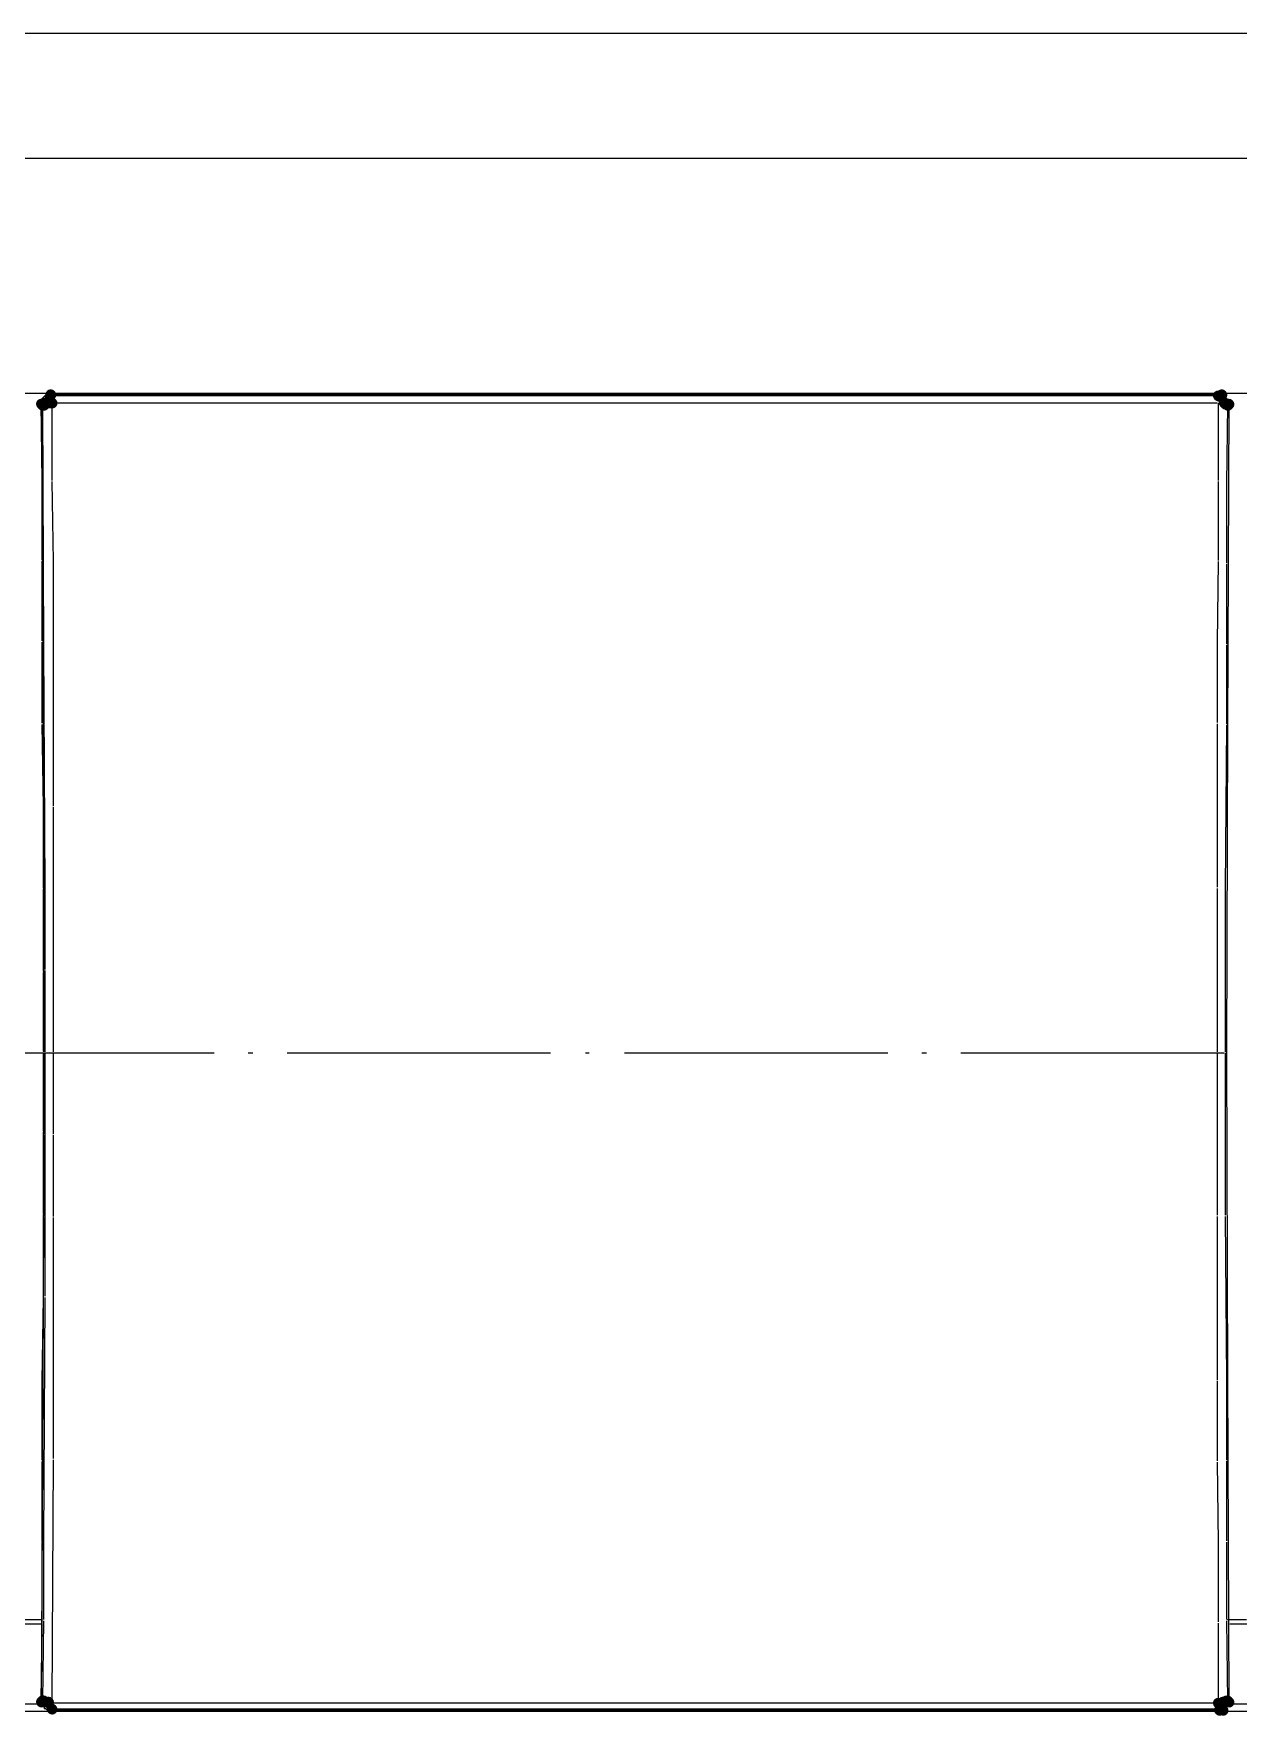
# Model space of a CAD drawing. Header units: millimetres. Extents: x 0 to 297, y 0 to 208.
# Drawn here: x 99.51 to 119.14, y 135.42 to 162.85 of the extents above; entities that cross this region are included whole.
import ezdxf

# ---------------------------------------------------------------- set-up
doc = ezdxf.new("R2010")
doc.units = ezdxf.units.MM

msp = doc.modelspace()

# ---------------------------------------------------------------- hatches: boundary and pattern name
h = msp.add_hatch(color=7)
edge = h.paths.add_edge_path(flags=0)
edge.add_spline(control_points=[(99.692491, 156.873128), (99.658946, 156.906673), (99.604054, 156.906673), (99.570509, 156.873128), (99.536964, 156.839583), (99.536964, 156.784692), (99.570509, 156.751147), (99.570509, 156.751147), (99.576154, 156.745502), (99.576154, 156.745502), (99.609699, 156.711957), (99.66459, 156.711957), (99.698135, 156.745502), (99.73168, 156.779047), (99.73168, 156.833939), (99.698135, 156.867484), (99.698135, 156.867484), (99.692491, 156.873128), (99.692491, 156.873128)], knot_values=[0, 0, 0, 0, 1, 1, 1, 2, 2, 2, 3, 3, 3, 4, 4, 4, 5, 5, 5, 6, 6, 6, 6], degree=3, periodic=1)
h = msp.add_hatch(color=7)
edge = h.paths.add_edge_path(flags=0)
edge.add_spline(control_points=[(99.730591, 156.873128), (99.697046, 156.906673), (99.642154, 156.906673), (99.608609, 156.873128), (99.575064, 156.839583), (99.575064, 156.784692), (99.608609, 156.751147), (99.608609, 156.751147), (99.614254, 156.745502), (99.614254, 156.745502), (99.647799, 156.711957), (99.70269, 156.711957), (99.736235, 156.745502), (99.76978, 156.779047), (99.76978, 156.833939), (99.736235, 156.867484), (99.736235, 156.867484), (99.730591, 156.873128), (99.730591, 156.873128)], knot_values=[0, 0, 0, 0, 1, 1, 1, 2, 2, 2, 3, 3, 3, 4, 4, 4, 5, 5, 5, 6, 6, 6, 6], degree=3, periodic=1)
h = msp.add_hatch(color=7)
edge = h.paths.add_edge_path(flags=0)
edge.add_spline(control_points=[(99.730591, 156.873128), (99.697046, 156.906673), (99.642154, 156.906673), (99.608609, 156.873128), (99.575064, 156.839583), (99.575064, 156.784692), (99.608609, 156.751147), (99.608609, 156.751147), (99.614254, 156.745502), (99.614254, 156.745502), (99.647799, 156.711957), (99.70269, 156.711957), (99.736235, 156.745502), (99.76978, 156.779047), (99.76978, 156.833939), (99.736235, 156.867484), (99.736235, 156.867484), (99.730591, 156.873128), (99.730591, 156.873128)], knot_values=[0, 0, 0, 0, 1, 1, 1, 2, 2, 2, 3, 3, 3, 4, 4, 4, 5, 5, 5, 6, 6, 6, 6], degree=3, periodic=1)
h = msp.add_hatch(color=7)
edge = h.paths.add_edge_path(flags=0)
edge.add_spline(control_points=[(99.730591, 156.873128), (99.697046, 156.906673), (99.642154, 156.906673), (99.608609, 156.873128), (99.575064, 156.839583), (99.575064, 156.784692), (99.608609, 156.751147), (99.608609, 156.751147), (99.614254, 156.745502), (99.614254, 156.745502), (99.647799, 156.711957), (99.70269, 156.711957), (99.736235, 156.745502), (99.76978, 156.779047), (99.76978, 156.833939), (99.736235, 156.867484), (99.736235, 156.867484), (99.730591, 156.873128), (99.730591, 156.873128)], knot_values=[0, 0, 0, 0, 1, 1, 1, 2, 2, 2, 3, 3, 3, 4, 4, 4, 5, 5, 5, 6, 6, 6, 6], degree=3, periodic=1)
h = msp.add_hatch(color=7)
edge = h.paths.add_edge_path(flags=0)
edge.add_spline(control_points=[(99.749994, 156.892178), (99.716449, 156.925723), (99.661557, 156.925723), (99.628012, 156.892178), (99.594467, 156.858633), (99.594467, 156.803742), (99.628012, 156.770197), (99.628012, 156.770197), (99.633656, 156.764552), (99.633656, 156.764552), (99.667201, 156.731007), (99.722093, 156.731007), (99.755638, 156.764552), (99.789183, 156.798097), (99.789183, 156.852989), (99.755638, 156.886534), (99.755638, 156.886534), (99.749994, 156.892178), (99.749994, 156.892178)], knot_values=[0, 0, 0, 0, 1, 1, 1, 2, 2, 2, 3, 3, 3, 4, 4, 4, 5, 5, 5, 6, 6, 6, 6], degree=3, periodic=1)
h = msp.add_hatch(color=7)
edge = h.paths.add_edge_path(flags=0)
edge.add_spline(control_points=[(99.749994, 156.873128), (99.716449, 156.906673), (99.661557, 156.906673), (99.628012, 156.873128), (99.594467, 156.839583), (99.594467, 156.784692), (99.628012, 156.751147), (99.628012, 156.751147), (99.633656, 156.745502), (99.633656, 156.745502), (99.667201, 156.711957), (99.722093, 156.711957), (99.755638, 156.745502), (99.789183, 156.779047), (99.789183, 156.833939), (99.755638, 156.867484), (99.755638, 156.867484), (99.749994, 156.873128), (99.749994, 156.873128)], knot_values=[0, 0, 0, 0, 1, 1, 1, 2, 2, 2, 3, 3, 3, 4, 4, 4, 5, 5, 5, 6, 6, 6, 6], degree=3, periodic=1)
h = msp.add_hatch(color=7)
edge = h.paths.add_edge_path(flags=0)
edge.add_spline(control_points=[(99.769044, 156.892178), (99.735499, 156.925723), (99.680607, 156.925723), (99.647062, 156.892178), (99.613517, 156.858633), (99.613517, 156.803742), (99.647062, 156.770197), (99.647062, 156.770197), (99.652706, 156.764552), (99.652706, 156.764552), (99.686251, 156.731007), (99.741143, 156.731007), (99.774688, 156.764552), (99.808233, 156.798097), (99.808233, 156.852989), (99.774688, 156.886534), (99.774688, 156.886534), (99.769044, 156.892178), (99.769044, 156.892178)], knot_values=[0, 0, 0, 0, 1, 1, 1, 2, 2, 2, 3, 3, 3, 4, 4, 4, 5, 5, 5, 6, 6, 6, 6], degree=3, periodic=1)
h = msp.add_hatch(color=7)
edge = h.paths.add_edge_path(flags=0)
edge.add_spline(control_points=[(99.826546, 156.892178), (99.793001, 156.925723), (99.73811, 156.925723), (99.704565, 156.892178), (99.67102, 156.858633), (99.67102, 156.803742), (99.704565, 156.770197), (99.704565, 156.770197), (99.710209, 156.764552), (99.710209, 156.764552), (99.743754, 156.731007), (99.798646, 156.731007), (99.832191, 156.764552), (99.865736, 156.798097), (99.865736, 156.852989), (99.832191, 156.886534), (99.832191, 156.886534), (99.826546, 156.892178), (99.826546, 156.892178)], knot_values=[0, 0, 0, 0, 1, 1, 1, 2, 2, 2, 3, 3, 3, 4, 4, 4, 5, 5, 5, 6, 6, 6, 6], degree=3, periodic=1)
h = msp.add_hatch(color=7)
edge = h.paths.add_edge_path(flags=0)
edge.add_spline(control_points=[(99.845596, 157.026234), (99.812051, 157.059779), (99.75716, 157.059779), (99.723615, 157.026234), (99.69007, 156.992689), (99.69007, 156.937797), (99.723615, 156.904252), (99.723615, 156.904252), (99.729259, 156.898608), (99.729259, 156.898608), (99.762804, 156.865063), (99.817696, 156.865063), (99.851241, 156.898608), (99.884786, 156.932153), (99.884786, 156.987045), (99.851241, 157.02059), (99.851241, 157.02059), (99.845596, 157.026234), (99.845596, 157.026234)], knot_values=[0, 0, 0, 0, 1, 1, 1, 2, 2, 2, 3, 3, 3, 4, 4, 4, 5, 5, 5, 6, 6, 6, 6], degree=3, periodic=1)
h = msp.add_hatch(color=7)
edge = h.paths.add_edge_path(flags=0)
edge.add_spline(control_points=[(99.845596, 156.892178), (99.812051, 156.925723), (99.75716, 156.925723), (99.723615, 156.892178), (99.69007, 156.858633), (99.69007, 156.803742), (99.723615, 156.770197), (99.723615, 156.770197), (99.729259, 156.764552), (99.729259, 156.764552), (99.762804, 156.731007), (99.817696, 156.731007), (99.851241, 156.764552), (99.884786, 156.798097), (99.884786, 156.852989), (99.851241, 156.886534), (99.851241, 156.886534), (99.845596, 156.892178), (99.845596, 156.892178)], knot_values=[0, 0, 0, 0, 1, 1, 1, 2, 2, 2, 3, 3, 3, 4, 4, 4, 5, 5, 5, 6, 6, 6, 6], degree=3, periodic=1)
h = msp.add_hatch(color=7)
edge = h.paths.add_edge_path(flags=0)
edge.add_spline(control_points=[(99.864999, 156.892178), (99.831454, 156.925723), (99.776562, 156.925723), (99.743017, 156.892178), (99.709472, 156.858633), (99.709472, 156.803742), (99.743017, 156.770197), (99.743017, 156.770197), (99.748662, 156.764552), (99.748662, 156.764552), (99.782207, 156.731007), (99.837099, 156.731007), (99.870644, 156.764552), (99.904189, 156.798097), (99.904189, 156.852989), (99.870644, 156.886534), (99.870644, 156.886534), (99.864999, 156.892178), (99.864999, 156.892178)], knot_values=[0, 0, 0, 0, 1, 1, 1, 2, 2, 2, 3, 3, 3, 4, 4, 4, 5, 5, 5, 6, 6, 6, 6], degree=3, periodic=1)
h = msp.add_hatch(color=7)
edge = h.paths.add_edge_path(flags=0)
edge.add_spline(control_points=[(118.876899, 157.007184), (118.843354, 157.040729), (118.788462, 157.040729), (118.754917, 157.007184), (118.721372, 156.973639), (118.721372, 156.918747), (118.754917, 156.885202), (118.754917, 156.885202), (118.760562, 156.879558), (118.760562, 156.879558), (118.794107, 156.846013), (118.848999, 156.846013), (118.882544, 156.879558), (118.916089, 156.913103), (118.916089, 156.967995), (118.882544, 157.00154), (118.882544, 157.00154), (118.876899, 157.007184), (118.876899, 157.007184)], knot_values=[0, 0, 0, 0, 1, 1, 1, 2, 2, 2, 3, 3, 3, 4, 4, 4, 5, 5, 5, 6, 6, 6, 6], degree=3, periodic=1)
h = msp.add_hatch(color=7)
edge = h.paths.add_edge_path(flags=0)
edge.add_spline(control_points=[(118.934402, 157.026234), (118.900857, 157.059779), (118.845965, 157.059779), (118.81242, 157.026234), (118.778875, 156.992689), (118.778875, 156.937797), (118.81242, 156.904252), (118.81242, 156.904252), (118.818065, 156.898608), (118.818065, 156.898608), (118.85161, 156.865063), (118.906501, 156.865063), (118.940046, 156.898608), (118.973591, 156.932153), (118.973591, 156.987045), (118.940046, 157.02059), (118.940046, 157.02059), (118.934402, 157.026234), (118.934402, 157.026234)], knot_values=[0, 0, 0, 0, 1, 1, 1, 2, 2, 2, 3, 3, 3, 4, 4, 4, 5, 5, 5, 6, 6, 6, 6], degree=3, periodic=1)
h = msp.add_hatch(color=7)
edge = h.paths.add_edge_path(flags=0)
edge.add_spline(control_points=[(118.972855, 156.892178), (118.93931, 156.925723), (118.884418, 156.925723), (118.850873, 156.892178), (118.817328, 156.858633), (118.817328, 156.803742), (118.850873, 156.770197), (118.850873, 156.770197), (118.856517, 156.764552), (118.856517, 156.764552), (118.890062, 156.731007), (118.944954, 156.731007), (118.978499, 156.764552), (119.012044, 156.798097), (119.012044, 156.852989), (118.978499, 156.886534), (118.978499, 156.886534), (118.972855, 156.892178), (118.972855, 156.892178)], knot_values=[0, 0, 0, 0, 1, 1, 1, 2, 2, 2, 3, 3, 3, 4, 4, 4, 5, 5, 5, 6, 6, 6, 6], degree=3, periodic=1)
h = msp.add_hatch(color=7)
edge = h.paths.add_edge_path(flags=0)
edge.add_spline(control_points=[(118.991905, 156.873128), (118.95836, 156.906673), (118.903468, 156.906673), (118.869923, 156.873128), (118.836378, 156.839583), (118.836378, 156.784692), (118.869923, 156.751147), (118.869923, 156.751147), (118.875567, 156.745502), (118.875567, 156.745502), (118.909112, 156.711957), (118.964004, 156.711957), (118.997549, 156.745502), (119.031094, 156.779047), (119.031094, 156.833939), (118.997549, 156.867484), (118.997549, 156.867484), (118.991905, 156.873128), (118.991905, 156.873128)], knot_values=[0, 0, 0, 0, 1, 1, 1, 2, 2, 2, 3, 3, 3, 4, 4, 4, 5, 5, 5, 6, 6, 6, 6], degree=3, periodic=1)
h = msp.add_hatch(color=7)
edge = h.paths.add_edge_path(flags=0)
edge.add_spline(control_points=[(119.013242, 156.87113), (118.980796, 156.905739), (118.925933, 156.907509), (118.891324, 156.875063), (118.856715, 156.842617), (118.854945, 156.787754), (118.887391, 156.753145), (118.887391, 156.753145), (118.892683, 156.7475), (118.892683, 156.7475), (118.925129, 156.712891), (118.979992, 156.711121), (119.014601, 156.743567), (119.04921, 156.776013), (119.05098, 156.830877), (119.018534, 156.865486), (119.018534, 156.865486), (119.013242, 156.87113), (119.013242, 156.87113)], knot_values=[0, 0, 0, 0, 1, 1, 1, 2, 2, 2, 3, 3, 3, 4, 4, 4, 5, 5, 5, 6, 6, 6, 6], degree=3, periodic=1)
h = msp.add_hatch(color=7)
edge = h.paths.add_edge_path(flags=0)
edge.add_spline(control_points=[(119.013242, 156.87113), (118.980796, 156.905739), (118.925933, 156.907509), (118.891324, 156.875063), (118.856715, 156.842617), (118.854945, 156.787754), (118.887391, 156.753145), (118.887391, 156.753145), (118.892683, 156.7475), (118.892683, 156.7475), (118.925129, 156.712891), (118.979992, 156.711121), (119.014601, 156.743567), (119.04921, 156.776013), (119.05098, 156.830877), (119.018534, 156.865486), (119.018534, 156.865486), (119.013242, 156.87113), (119.013242, 156.87113)], knot_values=[0, 0, 0, 0, 1, 1, 1, 2, 2, 2, 3, 3, 3, 4, 4, 4, 5, 5, 5, 6, 6, 6, 6], degree=3, periodic=1)
h = msp.add_hatch(color=7)
edge = h.paths.add_edge_path(flags=0)
edge.add_spline(control_points=[(119.049408, 156.873128), (119.015863, 156.906673), (118.960971, 156.906673), (118.927426, 156.873128), (118.893881, 156.839583), (118.893881, 156.784692), (118.927426, 156.751147), (118.927426, 156.751147), (118.93307, 156.745502), (118.93307, 156.745502), (118.966615, 156.711957), (119.021507, 156.711957), (119.055052, 156.745502), (119.088597, 156.779047), (119.088597, 156.833939), (119.055052, 156.867484), (119.055052, 156.867484), (119.049408, 156.873128), (119.049408, 156.873128)], knot_values=[0, 0, 0, 0, 1, 1, 1, 2, 2, 2, 3, 3, 3, 4, 4, 4, 5, 5, 5, 6, 6, 6, 6], degree=3, periodic=1)
h = msp.add_hatch(color=7)
edge = h.paths.add_edge_path(flags=0)
edge.add_spline(control_points=[(119.049408, 156.873128), (119.015863, 156.906673), (118.960971, 156.906673), (118.927426, 156.873128), (118.893881, 156.839583), (118.893881, 156.784692), (118.927426, 156.751147), (118.927426, 156.751147), (118.93307, 156.745502), (118.93307, 156.745502), (118.966615, 156.711957), (119.021507, 156.711957), (119.055052, 156.745502), (119.088597, 156.779047), (119.088597, 156.833939), (119.055052, 156.867484), (119.055052, 156.867484), (119.049408, 156.873128), (119.049408, 156.873128)], knot_values=[0, 0, 0, 0, 1, 1, 1, 2, 2, 2, 3, 3, 3, 4, 4, 4, 5, 5, 5, 6, 6, 6, 6], degree=3, periodic=1)
h = msp.add_hatch(color=7)
edge = h.paths.add_edge_path(flags=0)
edge.add_spline(control_points=[(99.709543, 156.85566), (99.674934, 156.888106), (99.62007, 156.886337), (99.587624, 156.851728), (99.555178, 156.817118), (99.556948, 156.762255), (99.591557, 156.729809), (99.591557, 156.729809), (99.597202, 156.724517), (99.597202, 156.724517), (99.631811, 156.692071), (99.686674, 156.693841), (99.71912, 156.72845), (99.751566, 156.763059), (99.749796, 156.817923), (99.715187, 156.850369), (99.715187, 156.850369), (99.709543, 156.85566), (99.709543, 156.85566)], knot_values=[0, 0, 0, 0, 1, 1, 1, 2, 2, 2, 3, 3, 3, 4, 4, 4, 5, 5, 5, 6, 6, 6, 6], degree=3, periodic=1)
h = msp.add_hatch(color=7)
edge = h.paths.add_edge_path(flags=0)
edge.add_spline(control_points=[(99.728593, 156.85566), (99.693984, 156.888106), (99.63912, 156.886337), (99.606674, 156.851728), (99.574228, 156.817118), (99.575998, 156.762255), (99.610607, 156.729809), (99.610607, 156.729809), (99.616252, 156.724517), (99.616252, 156.724517), (99.650861, 156.692071), (99.705724, 156.693841), (99.73817, 156.72845), (99.770616, 156.763059), (99.768846, 156.817923), (99.734237, 156.850369), (99.734237, 156.850369), (99.728593, 156.85566), (99.728593, 156.85566)], knot_values=[0, 0, 0, 0, 1, 1, 1, 2, 2, 2, 3, 3, 3, 4, 4, 4, 5, 5, 5, 6, 6, 6, 6], degree=3, periodic=1)
h = msp.add_hatch(color=7)
edge = h.paths.add_edge_path(flags=0)
edge.add_spline(control_points=[(99.728593, 156.85566), (99.693984, 156.888106), (99.63912, 156.886337), (99.606674, 156.851728), (99.574228, 156.817118), (99.575998, 156.762255), (99.610607, 156.729809), (99.610607, 156.729809), (99.616252, 156.724517), (99.616252, 156.724517), (99.650861, 156.692071), (99.705724, 156.693841), (99.73817, 156.72845), (99.770616, 156.763059), (99.768846, 156.817923), (99.734237, 156.850369), (99.734237, 156.850369), (99.728593, 156.85566), (99.728593, 156.85566)], knot_values=[0, 0, 0, 0, 1, 1, 1, 2, 2, 2, 3, 3, 3, 4, 4, 4, 5, 5, 5, 6, 6, 6, 6], degree=3, periodic=1)
h = msp.add_hatch(color=7)
edge = h.paths.add_edge_path(flags=0)
edge.add_spline(control_points=[(119.028359, 156.85566), (118.99375, 156.888106), (118.938887, 156.886337), (118.906441, 156.851728), (118.873995, 156.817118), (118.875765, 156.762255), (118.910374, 156.729809), (118.910374, 156.729809), (118.916018, 156.724517), (118.916018, 156.724517), (118.950627, 156.692071), (119.005491, 156.693841), (119.037937, 156.72845), (119.070383, 156.763059), (119.068613, 156.817923), (119.034004, 156.850369), (119.034004, 156.850369), (119.028359, 156.85566), (119.028359, 156.85566)], knot_values=[0, 0, 0, 0, 1, 1, 1, 2, 2, 2, 3, 3, 3, 4, 4, 4, 5, 5, 5, 6, 6, 6, 6], degree=3, periodic=1)
h = msp.add_hatch(color=7)
edge = h.paths.add_edge_path(flags=0)
edge.add_spline(control_points=[(119.028359, 156.85566), (118.99375, 156.888106), (118.938887, 156.886337), (118.906441, 156.851728), (118.873995, 156.817118), (118.875765, 156.762255), (118.910374, 156.729809), (118.910374, 156.729809), (118.916018, 156.724517), (118.916018, 156.724517), (118.950627, 156.692071), (119.005491, 156.693841), (119.037937, 156.72845), (119.070383, 156.763059), (119.068613, 156.817923), (119.034004, 156.850369), (119.034004, 156.850369), (119.028359, 156.85566), (119.028359, 156.85566)], knot_values=[0, 0, 0, 0, 1, 1, 1, 2, 2, 2, 3, 3, 3, 4, 4, 4, 5, 5, 5, 6, 6, 6, 6], degree=3, periodic=1)
h = msp.add_hatch(color=7)
h.dxf.hatch_style = 2
h.paths.add_polyline_path([(99.701663, 155.617945), (99.579681, 155.495963)])
h = msp.add_hatch(color=7)
h.dxf.hatch_style = 2
h.paths.add_polyline_path([(99.641025, 154.339694), (99.641025, 154.167186)])
h = msp.add_hatch(color=7)
h.dxf.hatch_style = 2
h.paths.add_polyline_path([(99.641025, 153.017131), (99.641025, 152.844622)])
h = msp.add_hatch(color=7)
h.dxf.hatch_style = 2
h.paths.add_polyline_path([(99.641025, 151.675869), (99.641025, 151.503361)])
h = msp.add_hatch(color=7)
h.dxf.hatch_style = 2
h.paths.add_polyline_path([(99.659722, 150.334256), (99.659722, 150.161747)])
h = msp.add_hatch(color=7)
h.dxf.hatch_style = 2
h.paths.add_polyline_path([(99.660075, 148.992642), (99.660075, 148.820133)])
h = msp.add_hatch(color=7)
h.dxf.hatch_style = 2
h.paths.add_polyline_path([(99.660075, 147.631978), (99.660075, 147.459469)])
h = msp.add_hatch(color=7)
h.dxf.hatch_style = 2
h.paths.add_polyline_path([(99.660075, 145.025303), (99.660075, 144.852794)])
h = msp.add_hatch(color=7)
h.dxf.hatch_style = 2
h.paths.add_polyline_path([(99.660075, 143.683689), (99.660075, 143.511181)])
h = msp.add_hatch(color=7)
h.dxf.hatch_style = 2
h.paths.add_polyline_path([(99.660075, 142.323025), (99.660075, 142.150517)])
h = msp.add_hatch(color=7)
h.dxf.hatch_style = 2
h.paths.add_polyline_path([(99.702369, 140.834519), (99.580387, 140.956501)])
h = msp.add_hatch(color=7)
h.dxf.hatch_style = 2
h.paths.add_polyline_path([(99.641025, 139.658847), (99.641025, 139.486339)])
h = msp.add_hatch(color=7)
h.dxf.hatch_style = 2
h.paths.add_polyline_path([(99.641025, 138.336636), (99.641025, 138.164128)])
h = msp.add_hatch(color=7)
h.dxf.hatch_style = 2
h.paths.add_polyline_path([(99.641025, 137.014072), (99.641025, 136.841564)])
h = msp.add_hatch(color=7)
edge = h.paths.add_edge_path(flags=0)
edge.add_spline(control_points=[(99.690493, 135.716158), (99.655884, 135.748604), (99.60102, 135.746834), (99.568574, 135.712225), (99.536128, 135.677616), (99.537898, 135.622752), (99.572507, 135.590306), (99.572507, 135.590306), (99.578152, 135.585015), (99.578152, 135.585015), (99.612761, 135.552569), (99.667624, 135.554338), (99.70007, 135.588948), (99.732516, 135.623557), (99.730746, 135.67842), (99.696137, 135.710866), (99.696137, 135.710866), (99.690493, 135.716158), (99.690493, 135.716158)], knot_values=[0, 0, 0, 0, 1, 1, 1, 2, 2, 2, 3, 3, 3, 4, 4, 4, 5, 5, 5, 6, 6, 6, 6], degree=3, periodic=1)
h = msp.add_hatch(color=7)
edge = h.paths.add_edge_path(flags=0)
edge.add_spline(control_points=[(99.690493, 135.716158), (99.655884, 135.748604), (99.60102, 135.746834), (99.568574, 135.712225), (99.536128, 135.677616), (99.537898, 135.622752), (99.572507, 135.590306), (99.572507, 135.590306), (99.578152, 135.585015), (99.578152, 135.585015), (99.612761, 135.552569), (99.667624, 135.554338), (99.70007, 135.588948), (99.732516, 135.623557), (99.730746, 135.67842), (99.696137, 135.710866), (99.696137, 135.710866), (99.690493, 135.716158), (99.690493, 135.716158)], knot_values=[0, 0, 0, 0, 1, 1, 1, 2, 2, 2, 3, 3, 3, 4, 4, 4, 5, 5, 5, 6, 6, 6, 6], degree=3, periodic=1)
h = msp.add_hatch(color=7)
edge = h.paths.add_edge_path(flags=0)
edge.add_spline(control_points=[(99.711541, 135.733626), (99.677996, 135.767171), (99.623104, 135.767171), (99.589559, 135.733626), (99.556014, 135.700081), (99.556014, 135.645189), (99.589559, 135.611644), (99.589559, 135.611644), (99.595204, 135.605999), (99.595204, 135.605999), (99.628749, 135.572454), (99.68364, 135.572454), (99.717185, 135.605999), (99.75073, 135.639544), (99.75073, 135.694436), (99.717185, 135.727981), (99.717185, 135.727981), (99.711541, 135.733626), (99.711541, 135.733626)], knot_values=[0, 0, 0, 0, 1, 1, 1, 2, 2, 2, 3, 3, 3, 4, 4, 4, 5, 5, 5, 6, 6, 6, 6], degree=3, periodic=1)
h = msp.add_hatch(color=7)
edge = h.paths.add_edge_path(flags=0)
edge.add_spline(control_points=[(99.730591, 135.733626), (99.697046, 135.767171), (99.642154, 135.767171), (99.608609, 135.733626), (99.575064, 135.700081), (99.575064, 135.645189), (99.608609, 135.611644), (99.608609, 135.611644), (99.614254, 135.605999), (99.614254, 135.605999), (99.647799, 135.572454), (99.70269, 135.572454), (99.736235, 135.605999), (99.76978, 135.639544), (99.76978, 135.694436), (99.736235, 135.727981), (99.736235, 135.727981), (99.730591, 135.733626), (99.730591, 135.733626)], knot_values=[0, 0, 0, 0, 1, 1, 1, 2, 2, 2, 3, 3, 3, 4, 4, 4, 5, 5, 5, 6, 6, 6, 6], degree=3, periodic=1)
h = msp.add_hatch(color=7)
edge = h.paths.add_edge_path(flags=0)
edge.add_spline(control_points=[(99.730591, 135.733626), (99.697046, 135.767171), (99.642154, 135.767171), (99.608609, 135.733626), (99.575064, 135.700081), (99.575064, 135.645189), (99.608609, 135.611644), (99.608609, 135.611644), (99.614254, 135.605999), (99.614254, 135.605999), (99.647799, 135.572454), (99.70269, 135.572454), (99.736235, 135.605999), (99.76978, 135.639544), (99.76978, 135.694436), (99.736235, 135.727981), (99.736235, 135.727981), (99.730591, 135.733626), (99.730591, 135.733626)], knot_values=[0, 0, 0, 0, 1, 1, 1, 2, 2, 2, 3, 3, 3, 4, 4, 4, 5, 5, 5, 6, 6, 6, 6], degree=3, periodic=1)
h = msp.add_hatch(color=7)
edge = h.paths.add_edge_path(flags=0)
edge.add_spline(control_points=[(99.730591, 135.733626), (99.697046, 135.767171), (99.642154, 135.767171), (99.608609, 135.733626), (99.575064, 135.700081), (99.575064, 135.645189), (99.608609, 135.611644), (99.608609, 135.611644), (99.614254, 135.605999), (99.614254, 135.605999), (99.647799, 135.572454), (99.70269, 135.572454), (99.736235, 135.605999), (99.76978, 135.639544), (99.76978, 135.694436), (99.736235, 135.727981), (99.736235, 135.727981), (99.730591, 135.733626), (99.730591, 135.733626)], knot_values=[0, 0, 0, 0, 1, 1, 1, 2, 2, 2, 3, 3, 3, 4, 4, 4, 5, 5, 5, 6, 6, 6, 6], degree=3, periodic=1)
h = msp.add_hatch(color=7)
edge = h.paths.add_edge_path(flags=0)
edge.add_spline(control_points=[(99.747996, 135.716158), (99.713386, 135.748604), (99.658523, 135.746834), (99.626077, 135.712225), (99.593631, 135.677616), (99.595401, 135.622752), (99.63001, 135.590306), (99.63001, 135.590306), (99.635654, 135.585015), (99.635654, 135.585015), (99.670264, 135.552569), (99.725127, 135.554338), (99.757573, 135.588948), (99.790019, 135.623557), (99.788249, 135.67842), (99.75364, 135.710866), (99.75364, 135.710866), (99.747996, 135.716158), (99.747996, 135.716158)], knot_values=[0, 0, 0, 0, 1, 1, 1, 2, 2, 2, 3, 3, 3, 4, 4, 4, 5, 5, 5, 6, 6, 6, 6], degree=3, periodic=1)
h = msp.add_hatch(color=7)
edge = h.paths.add_edge_path(flags=0)
edge.add_spline(control_points=[(99.805498, 135.716158), (99.770889, 135.748604), (99.716026, 135.746834), (99.68358, 135.712225), (99.651134, 135.677616), (99.652904, 135.622752), (99.687513, 135.590306), (99.687513, 135.590306), (99.693157, 135.585015), (99.693157, 135.585015), (99.727766, 135.552569), (99.78263, 135.554338), (99.815076, 135.588948), (99.847522, 135.623557), (99.845752, 135.67842), (99.811143, 135.710866), (99.811143, 135.710866), (99.805498, 135.716158), (99.805498, 135.716158)], knot_values=[0, 0, 0, 0, 1, 1, 1, 2, 2, 2, 3, 3, 3, 4, 4, 4, 5, 5, 5, 6, 6, 6, 6], degree=3, periodic=1)
h = msp.add_hatch(color=7)
edge = h.paths.add_edge_path(flags=0)
edge.add_spline(control_points=[(99.864999, 135.59957), (99.831454, 135.633115), (99.776562, 135.633115), (99.743017, 135.59957), (99.709472, 135.566025), (99.709472, 135.511133), (99.743017, 135.477588), (99.743017, 135.477588), (99.748662, 135.471944), (99.748662, 135.471944), (99.782207, 135.438399), (99.837099, 135.438399), (99.870644, 135.471944), (99.904189, 135.505489), (99.904189, 135.560381), (99.870644, 135.593926), (99.870644, 135.593926), (99.864999, 135.59957), (99.864999, 135.59957)], knot_values=[0, 0, 0, 0, 1, 1, 1, 2, 2, 2, 3, 3, 3, 4, 4, 4, 5, 5, 5, 6, 6, 6, 6], degree=3, periodic=1)
h = msp.add_hatch(color=7)
edge = h.paths.add_edge_path(flags=0)
edge.add_spline(control_points=[(118.876899, 135.695173), (118.843354, 135.728718), (118.788462, 135.728718), (118.754917, 135.695173), (118.721372, 135.661628), (118.721372, 135.606736), (118.754917, 135.573191), (118.754917, 135.573191), (118.760562, 135.567547), (118.760562, 135.567547), (118.794107, 135.534002), (118.848999, 135.534002), (118.882544, 135.567547), (118.916089, 135.601092), (118.916089, 135.655983), (118.882544, 135.689528), (118.882544, 135.689528), (118.876899, 135.695173), (118.876899, 135.695173)], knot_values=[0, 0, 0, 0, 1, 1, 1, 2, 2, 2, 3, 3, 3, 4, 4, 4, 5, 5, 5, 6, 6, 6, 6], degree=3, periodic=1)
h = msp.add_hatch(color=7)
edge = h.paths.add_edge_path(flags=0)
edge.add_spline(control_points=[(118.896302, 135.580167), (118.862757, 135.613712), (118.807865, 135.613712), (118.77432, 135.580167), (118.740775, 135.546622), (118.740775, 135.491731), (118.77432, 135.458186), (118.77432, 135.458186), (118.779965, 135.452541), (118.779965, 135.452541), (118.81351, 135.418996), (118.868401, 135.418996), (118.901946, 135.452541), (118.935491, 135.486086), (118.935491, 135.540978), (118.901946, 135.574523), (118.901946, 135.574523), (118.896302, 135.580167), (118.896302, 135.580167)], knot_values=[0, 0, 0, 0, 1, 1, 1, 2, 2, 2, 3, 3, 3, 4, 4, 4, 5, 5, 5, 6, 6, 6, 6], degree=3, periodic=1)
h = msp.add_hatch(color=7)
edge = h.paths.add_edge_path(flags=0)
edge.add_spline(control_points=[(118.934402, 135.695173), (118.900857, 135.728718), (118.845965, 135.728718), (118.81242, 135.695173), (118.778875, 135.661628), (118.778875, 135.606736), (118.81242, 135.573191), (118.81242, 135.573191), (118.818065, 135.567547), (118.818065, 135.567547), (118.85161, 135.534002), (118.906501, 135.534002), (118.940046, 135.567547), (118.973591, 135.601092), (118.973591, 135.655983), (118.940046, 135.689528), (118.940046, 135.689528), (118.934402, 135.695173), (118.934402, 135.695173)], knot_values=[0, 0, 0, 0, 1, 1, 1, 2, 2, 2, 3, 3, 3, 4, 4, 4, 5, 5, 5, 6, 6, 6, 6], degree=3, periodic=1)
h = msp.add_hatch(color=7)
edge = h.paths.add_edge_path(flags=0)
edge.add_spline(control_points=[(118.95574, 135.578169), (118.923293, 135.612778), (118.86843, 135.614548), (118.833821, 135.582102), (118.799212, 135.549656), (118.797442, 135.494793), (118.829888, 135.460184), (118.829888, 135.460184), (118.83518, 135.454539), (118.83518, 135.454539), (118.867626, 135.41993), (118.922489, 135.41816), (118.957098, 135.450606), (118.991707, 135.483052), (118.993477, 135.537916), (118.961031, 135.572525), (118.961031, 135.572525), (118.95574, 135.578169), (118.95574, 135.578169)], knot_values=[0, 0, 0, 0, 1, 1, 1, 2, 2, 2, 3, 3, 3, 4, 4, 4, 5, 5, 5, 6, 6, 6, 6], degree=3, periodic=1)
h = msp.add_hatch(color=7)
edge = h.paths.add_edge_path(flags=0)
edge.add_spline(control_points=[(118.953805, 135.714223), (118.92026, 135.747768), (118.865368, 135.747768), (118.831823, 135.714223), (118.798278, 135.680678), (118.798278, 135.625786), (118.831823, 135.592241), (118.831823, 135.592241), (118.837115, 135.586949), (118.837115, 135.586949), (118.87066, 135.553404), (118.925551, 135.553404), (118.959096, 135.586949), (118.992641, 135.620494), (118.992641, 135.675386), (118.959096, 135.708931), (118.959096, 135.708931), (118.953805, 135.714223), (118.953805, 135.714223)], knot_values=[0, 0, 0, 0, 1, 1, 1, 2, 2, 2, 3, 3, 3, 4, 4, 4, 5, 5, 5, 6, 6, 6, 6], degree=3, periodic=1)
h = msp.add_hatch(color=7)
edge = h.paths.add_edge_path(flags=0)
edge.add_spline(control_points=[(118.970857, 135.716158), (118.936248, 135.748604), (118.881384, 135.746834), (118.848938, 135.712225), (118.816492, 135.677616), (118.818262, 135.622752), (118.852871, 135.590306), (118.852871, 135.590306), (118.858516, 135.585015), (118.858516, 135.585015), (118.893125, 135.552569), (118.947988, 135.554338), (118.980434, 135.588948), (119.01288, 135.623557), (119.01111, 135.67842), (118.976501, 135.710866), (118.976501, 135.710866), (118.970857, 135.716158), (118.970857, 135.716158)], knot_values=[0, 0, 0, 0, 1, 1, 1, 2, 2, 2, 3, 3, 3, 4, 4, 4, 5, 5, 5, 6, 6, 6, 6], degree=3, periodic=1)
h = msp.add_hatch(color=7)
edge = h.paths.add_edge_path(flags=0)
edge.add_spline(control_points=[(118.989907, 135.716158), (118.955298, 135.748604), (118.900434, 135.746834), (118.867988, 135.712225), (118.835542, 135.677616), (118.837312, 135.622752), (118.871921, 135.590306), (118.871921, 135.590306), (118.877566, 135.585015), (118.877566, 135.585015), (118.912175, 135.552569), (118.967038, 135.554338), (118.999484, 135.588948), (119.03193, 135.623557), (119.03016, 135.67842), (118.995551, 135.710866), (118.995551, 135.710866), (118.989907, 135.716158), (118.989907, 135.716158)], knot_values=[0, 0, 0, 0, 1, 1, 1, 2, 2, 2, 3, 3, 3, 4, 4, 4, 5, 5, 5, 6, 6, 6, 6], degree=3, periodic=1)
h = msp.add_hatch(color=7)
edge = h.paths.add_edge_path(flags=0)
edge.add_spline(control_points=[(119.013242, 135.731628), (118.980796, 135.766237), (118.925933, 135.768006), (118.891324, 135.73556), (118.856715, 135.703114), (118.854945, 135.648251), (118.887391, 135.613642), (118.887391, 135.613642), (118.892683, 135.607998), (118.892683, 135.607998), (118.925129, 135.573388), (118.979992, 135.571619), (119.014601, 135.604065), (119.04921, 135.636511), (119.05098, 135.691374), (119.018534, 135.725983), (119.018534, 135.725983), (119.013242, 135.731628), (119.013242, 135.731628)], knot_values=[0, 0, 0, 0, 1, 1, 1, 2, 2, 2, 3, 3, 3, 4, 4, 4, 5, 5, 5, 6, 6, 6, 6], degree=3, periodic=1)
h = msp.add_hatch(color=7)
edge = h.paths.add_edge_path(flags=0)
edge.add_spline(control_points=[(119.011308, 135.714223), (118.977763, 135.747768), (118.922871, 135.747768), (118.889326, 135.714223), (118.855781, 135.680678), (118.855781, 135.625786), (118.889326, 135.592241), (118.889326, 135.592241), (118.894617, 135.586949), (118.894617, 135.586949), (118.928162, 135.553404), (118.983054, 135.553404), (119.016599, 135.586949), (119.050144, 135.620494), (119.050144, 135.675386), (119.016599, 135.708931), (119.016599, 135.708931), (119.011308, 135.714223), (119.011308, 135.714223)], knot_values=[0, 0, 0, 0, 1, 1, 1, 2, 2, 2, 3, 3, 3, 4, 4, 4, 5, 5, 5, 6, 6, 6, 6], degree=3, periodic=1)
h = msp.add_hatch(color=7)
edge = h.paths.add_edge_path(flags=0)
edge.add_spline(control_points=[(119.030358, 135.733626), (118.996813, 135.767171), (118.941921, 135.767171), (118.908376, 135.733626), (118.874831, 135.700081), (118.874831, 135.645189), (118.908376, 135.611644), (118.908376, 135.611644), (118.91402, 135.605999), (118.91402, 135.605999), (118.947565, 135.572454), (119.002457, 135.572454), (119.036002, 135.605999), (119.069547, 135.639544), (119.069547, 135.694436), (119.036002, 135.727981), (119.036002, 135.727981), (119.030358, 135.733626), (119.030358, 135.733626)], knot_values=[0, 0, 0, 0, 1, 1, 1, 2, 2, 2, 3, 3, 3, 4, 4, 4, 5, 5, 5, 6, 6, 6, 6], degree=3, periodic=1)
h = msp.add_hatch(color=7)
edge = h.paths.add_edge_path(flags=0)
edge.add_spline(control_points=[(119.030358, 135.733626), (118.996813, 135.767171), (118.941921, 135.767171), (118.908376, 135.733626), (118.874831, 135.700081), (118.874831, 135.645189), (118.908376, 135.611644), (118.908376, 135.611644), (118.91402, 135.605999), (118.91402, 135.605999), (118.947565, 135.572454), (119.002457, 135.572454), (119.036002, 135.605999), (119.069547, 135.639544), (119.069547, 135.694436), (119.036002, 135.727981), (119.036002, 135.727981), (119.030358, 135.733626), (119.030358, 135.733626)], knot_values=[0, 0, 0, 0, 1, 1, 1, 2, 2, 2, 3, 3, 3, 4, 4, 4, 5, 5, 5, 6, 6, 6, 6], degree=3, periodic=1)
h = msp.add_hatch(color=7)
edge = h.paths.add_edge_path(flags=0)
edge.add_spline(control_points=[(119.030358, 135.733626), (118.996813, 135.767171), (118.941921, 135.767171), (118.908376, 135.733626), (118.874831, 135.700081), (118.874831, 135.645189), (118.908376, 135.611644), (118.908376, 135.611644), (118.91402, 135.605999), (118.91402, 135.605999), (118.947565, 135.572454), (119.002457, 135.572454), (119.036002, 135.605999), (119.069547, 135.639544), (119.069547, 135.694436), (119.036002, 135.727981), (119.036002, 135.727981), (119.030358, 135.733626), (119.030358, 135.733626)], knot_values=[0, 0, 0, 0, 1, 1, 1, 2, 2, 2, 3, 3, 3, 4, 4, 4, 5, 5, 5, 6, 6, 6, 6], degree=3, periodic=1)
h = msp.add_hatch(color=7)
edge = h.paths.add_edge_path(flags=0)
edge.add_spline(control_points=[(119.030358, 135.733626), (118.996813, 135.767171), (118.941921, 135.767171), (118.908376, 135.733626), (118.874831, 135.700081), (118.874831, 135.645189), (118.908376, 135.611644), (118.908376, 135.611644), (118.91402, 135.605999), (118.91402, 135.605999), (118.947565, 135.572454), (119.002457, 135.572454), (119.036002, 135.605999), (119.069547, 135.639544), (119.069547, 135.694436), (119.036002, 135.727981), (119.036002, 135.727981), (119.030358, 135.733626), (119.030358, 135.733626)], knot_values=[0, 0, 0, 0, 1, 1, 1, 2, 2, 2, 3, 3, 3, 4, 4, 4, 5, 5, 5, 6, 6, 6, 6], degree=3, periodic=1)
h = msp.add_hatch(color=7)
edge = h.paths.add_edge_path(flags=0)
edge.add_spline(control_points=[(119.030358, 135.733626), (118.996813, 135.767171), (118.941921, 135.767171), (118.908376, 135.733626), (118.874831, 135.700081), (118.874831, 135.645189), (118.908376, 135.611644), (118.908376, 135.611644), (118.91402, 135.605999), (118.91402, 135.605999), (118.947565, 135.572454), (119.002457, 135.572454), (119.036002, 135.605999), (119.069547, 135.639544), (119.069547, 135.694436), (119.036002, 135.727981), (119.036002, 135.727981), (119.030358, 135.733626), (119.030358, 135.733626)], knot_values=[0, 0, 0, 0, 1, 1, 1, 2, 2, 2, 3, 3, 3, 4, 4, 4, 5, 5, 5, 6, 6, 6, 6], degree=3, periodic=1)
h = msp.add_hatch(color=7)
edge = h.paths.add_edge_path(flags=0)
edge.add_spline(control_points=[(119.047409, 135.716158), (119.0128, 135.748604), (118.957937, 135.746834), (118.925491, 135.712225), (118.893045, 135.677616), (118.894815, 135.622752), (118.929424, 135.590306), (118.929424, 135.590306), (118.935068, 135.585015), (118.935068, 135.585015), (118.969677, 135.552569), (119.024541, 135.554338), (119.056987, 135.588948), (119.089433, 135.623557), (119.087663, 135.67842), (119.053054, 135.710866), (119.053054, 135.710866), (119.047409, 135.716158), (119.047409, 135.716158)], knot_values=[0, 0, 0, 0, 1, 1, 1, 2, 2, 2, 3, 3, 3, 4, 4, 4, 5, 5, 5, 6, 6, 6, 6], degree=3, periodic=1)

# ---------------------------------------------------------------- linework, layer by layer
at = {"color": 7, "lineweight": 15}
for points in [[(129.031294, 162.849224), (69.944192, 162.849224)], [(70.001694, 160.817576), (128.916289, 160.817576)], [(119.429389, 156.984646), (79.526694, 156.984646)], [(99.775081, 156.975121), (99.756031, 156.975121), (99.736981, 156.955718), (99.717578, 156.955718), (99.698528, 156.955718), (99.679125, 156.936668), (99.660075, 156.917618), (99.641025, 156.898215), (99.641025, 156.879165), (99.641025, 156.860115), (99.621975, 156.840713), (99.621975, 156.821663)], [(99.794131, 156.955718), (99.775081, 156.955718), (99.756031, 156.936668), (99.736981, 156.936668), (99.717578, 156.917618), (99.698528, 156.917618), (99.679125, 156.898215), (99.679125, 156.879165), (99.660075, 156.879165), (99.660075, 156.860115), (99.660075, 156.840713), (99.660075, 156.821663)], [(99.660075, 156.917618), (99.660075, 156.898215)], [(99.698528, 156.955718), (99.698528, 156.936668), (99.679125, 156.936668)], [(99.784606, 156.965243), (118.815908, 156.965243)], [(99.804008, 156.946193), (99.804008, 156.850238)], [(118.815908, 156.946193), (99.823058, 156.946193)], [(118.959842, 156.840713), (118.940439, 156.840713), (118.940439, 156.860115), (118.940439, 156.879165), (118.921389, 156.898215), (118.902339, 156.917618), (118.882936, 156.936668), (118.863886, 156.936668), (118.844836, 156.955718), (118.825433, 156.955718), (118.806383, 156.955718)], [(118.815908, 156.946193), (118.815908, 156.850238)], [(118.863886, 156.975121), (118.844836, 156.975121), (118.825433, 156.975121)], [(118.835311, 156.965243), (118.854361, 156.965243)], [(118.978892, 156.821663), (118.978892, 156.840713), (118.978892, 156.860115), (118.959842, 156.879165), (118.959842, 156.898215), (118.940439, 156.917618), (118.921389, 156.936668), (118.902339, 156.955718), (118.882936, 156.955718), (118.863886, 156.955718), (118.863886, 156.975121)], [(118.902339, 156.936668), (118.902339, 156.955718), (118.882936, 156.955718)], [(118.940439, 156.936668), (118.921389, 156.936668), (118.902339, 156.936668)], [(118.940439, 156.898215), (118.940439, 156.917618), (118.940439, 156.936668)], [(99.641025, 156.860115), (99.641025, 156.840713), (99.621975, 156.840713)], [(99.621975, 156.840713), (99.621975, 156.821663)], [(99.621975, 156.821663), (99.640672, 155.556954)], [(99.6315, 156.812138), (99.650197, 155.528379)], [(99.660075, 156.898215), (99.641025, 156.898215)], [(99.641025, 156.898215), (99.641025, 156.879165)], [(99.641025, 156.879165), (99.641025, 156.860115)], [(99.660075, 156.821663), (99.641025, 156.821663), (99.641025, 156.802613)], [(99.65055, 156.792735), (99.6696, 152.864201)], [(99.746506, 156.831188), (99.727103, 156.831188)], [(99.804008, 156.831188), (118.796858, 156.831188)], [(99.804008, 156.831188), (99.804008, 155.566126)], [(118.815908, 156.831188), (118.815908, 155.566126)], [(118.854361, 156.831188), (118.835311, 156.831188)], [(118.892814, 156.831188), (118.873411, 156.831188)], [(118.959842, 156.898215), (118.940439, 156.898215)], [(118.969367, 156.792735), (118.950317, 155.508976)], [(118.959842, 156.879165), (118.959842, 156.898215)], [(118.978892, 156.860115), (118.959842, 156.860115), (118.959842, 156.879165)], [(118.959842, 156.802613), (118.959842, 156.821663), (118.959842, 156.840713)], [(118.988417, 156.812138), (118.969367, 151.522588)], [(118.978892, 156.821663), (118.978892, 156.840713), (118.978892, 156.860115)], [(99.641025, 155.556601), (99.641025, 154.27249)], [(99.804008, 155.547076), (99.822706, 154.244268)], [(118.815908, 155.547076), (118.815908, 154.262965)], [(99.650197, 155.528379), (99.65055, 154.243915)], [(118.950317, 155.508976), (118.950317, 154.224865)], [(99.641025, 154.25344), (99.641025, 152.950279)], [(99.65055, 154.224865), (99.6696, 150.238476)], [(99.822706, 154.244268), (99.823058, 150.257526)], [(118.815908, 154.243915), (118.797211, 152.921704)], [(118.950317, 154.205463), (118.950317, 152.902301)], [(99.641025, 152.930876), (99.641025, 151.608665)], [(99.6696, 152.863849), (99.68865, 148.915913)], [(118.796858, 152.921351), (118.796858, 151.61819)], [(118.950317, 152.883251), (118.950317, 151.59914)], [(99.641025, 151.589615), (99.659722, 150.248001)], [(118.796858, 151.59914), (118.796858, 148.934963)], [(118.950317, 151.579738), (118.931267, 148.915913)], [(118.969367, 151.522235), (118.950317, 146.232685)], [(99.660075, 150.248001), (99.660075, 148.925438)], [(99.6696, 150.238476), (99.6696, 146.251735)], [(99.823058, 150.238476), (99.823058, 146.251735)], [(99.660075, 148.906388), (99.660075, 147.564774)], [(99.689003, 148.915913), (99.689003, 147.593349)], [(118.796858, 148.915913), (118.796858, 146.251735)], [(118.931267, 148.915913), (118.930914, 146.251735)], [(99.660075, 147.545724), (99.660075, 146.261613)], [(99.689003, 147.574299), (99.689003, 146.251735)], [(98.155831, 146.232685), (102.448783, 146.232685)], [(99.660075, 146.24221), (99.660075, 144.958099)], [(99.6696, 146.232685), (99.6696, 144.910474)], [(99.689003, 146.232685), (99.804008, 146.232685)], [(99.689003, 146.232685), (99.689003, 142.265346)], [(99.823058, 146.232685), (99.823058, 144.910474)], [(103.004408, 146.232685), (103.081314, 146.232685)], [(103.636939, 146.232685), (107.929892, 146.232685)], [(108.504919, 146.232685), (108.562422, 146.232685)], [(109.13745, 146.232685), (113.430403, 146.232685)], [(113.986381, 146.232685), (114.062933, 146.232685)], [(114.618911, 146.232685), (118.911864, 146.232685)], [(118.796858, 146.232685), (118.796858, 143.58791)], [(118.930914, 146.232685), (118.930914, 143.58791)], [(118.950317, 146.232685), (118.969367, 140.943135)], [(99.660075, 144.939049), (99.660075, 143.616485)], [(99.6696, 144.891071), (99.6696, 143.56886)], [(99.823058, 144.891071), (99.823058, 143.56886)], [(99.6696, 143.549457), (99.65055, 139.601521)], [(99.660075, 143.597435), (99.660075, 142.255821)], [(99.823058, 143.549457), (99.823058, 139.620571)], [(118.796858, 143.56886), (118.796858, 140.904682)], [(118.930914, 143.56886), (118.949964, 140.905035)], [(99.660075, 142.236771), (99.641378, 140.89551)], [(99.689003, 142.246296), (99.669953, 138.27931)], [(99.641025, 140.895157), (99.641025, 139.591996)], [(118.796858, 140.885632), (118.796858, 139.582471)], [(118.949964, 140.905035), (118.950317, 139.601521)], [(118.969367, 140.943135), (118.988417, 135.653585)], [(99.65055, 139.601521), (99.6315, 135.653585)], [(99.641025, 139.572593), (99.641025, 138.269432)], [(99.823058, 139.601521), (99.804008, 135.634182)], [(118.796858, 139.563068), (118.815556, 138.240857)], [(118.950317, 139.582471), (118.950317, 138.278957)], [(99.6696, 138.278957), (99.6696, 136.994846)], [(118.950317, 138.259907), (118.950317, 136.994846)], [(99.641025, 138.250382), (99.641025, 136.947221)], [(118.815908, 138.240857), (118.815908, 136.956746)], [(99.305533, 136.994846), (99.6315, 136.994846)], [(99.65055, 136.918293), (99.324583, 136.918293)], [(99.641025, 136.927818), (99.621975, 135.66311)], [(99.6696, 136.975796), (99.650903, 135.672988)], [(118.815908, 136.937343), (118.815908, 135.653232)], [(118.950317, 136.975796), (118.969014, 135.672988)], [(118.969367, 136.994846), (119.275931, 136.994846)], [(119.294981, 136.918293), (119.007819, 136.918293)], [(99.6315, 135.615132), (99.324583, 135.615132)], [(99.621975, 135.66311), (99.621975, 135.643707), (99.641025, 135.643707)], [(99.621975, 135.66311), (99.621975, 135.643707), (99.641025, 135.624657), (99.641025, 135.605607), (99.660075, 135.586204), (99.679125, 135.567154), (99.679125, 135.548104), (99.698528, 135.548104), (99.717578, 135.528701), (99.736981, 135.528701), (99.756031, 135.528701), (99.775081, 135.528701)], [(99.641025, 135.68216), (99.660075, 135.68216), (99.660075, 135.66311)], [(99.641025, 135.643707), (99.641025, 135.624657)], [(99.660075, 135.66311), (99.660075, 135.643707), (99.660075, 135.624657), (99.679125, 135.624657), (99.679125, 135.605607), (99.698528, 135.586204), (99.717578, 135.567154), (99.736981, 135.567154), (99.736981, 135.548104), (99.756031, 135.548104), (99.775081, 135.548104), (99.794131, 135.548104)], [(99.708053, 135.653232), (99.727103, 135.653232)], [(99.765556, 135.634182), (99.784606, 135.634182)], [(99.804008, 135.634182), (99.804008, 135.557629)], [(99.804008, 135.538579), (118.796858, 135.538579)], [(118.835311, 135.519176), (99.804008, 135.519176)], [(118.815908, 135.634182), (99.823058, 135.634182)], [(118.806383, 135.548104), (118.825433, 135.548104), (118.844836, 135.548104), (118.863886, 135.548104), (118.882936, 135.567154), (118.902339, 135.567154), (118.902339, 135.586204), (118.921389, 135.586204), (118.921389, 135.605607), (118.940439, 135.624657), (118.940439, 135.643707), (118.959842, 135.66311), (118.959842, 135.68216)], [(118.815908, 135.634182), (118.815908, 135.557629)], [(118.825433, 135.528701), (118.844836, 135.528701), (118.863886, 135.528701)], [(118.835311, 135.634182), (118.854361, 135.634182)], [(118.873411, 135.519176), (118.854361, 135.519176)], [(118.863886, 135.528701), (118.882936, 135.528701), (118.882936, 135.548104), (118.902339, 135.548104), (118.921389, 135.548104), (118.940439, 135.567154), (118.940439, 135.586204), (118.959842, 135.586204), (118.959842, 135.605607), (118.959842, 135.624657), (118.978892, 135.643707), (118.978892, 135.66311)], [(118.902339, 135.548104), (118.921389, 135.548104), (118.921389, 135.567154), (118.940439, 135.567154)], [(118.940439, 135.586204), (118.959842, 135.586204)], [(118.940439, 135.567154), (118.940439, 135.586204)], [(118.959842, 135.624657), (118.978892, 135.624657), (118.978892, 135.643707)], [(118.959842, 135.605607), (118.959842, 135.624657)], [(118.978892, 135.643707), (118.978892, 135.66311)], [(119.294981, 135.615132), (119.007819, 135.615132)], [(79.546097, 135.500126), (119.371886, 135.500126)]]:
    msp.add_lwpolyline(points, dxfattribs=at)

doc.saveas('drawing.dxf')
